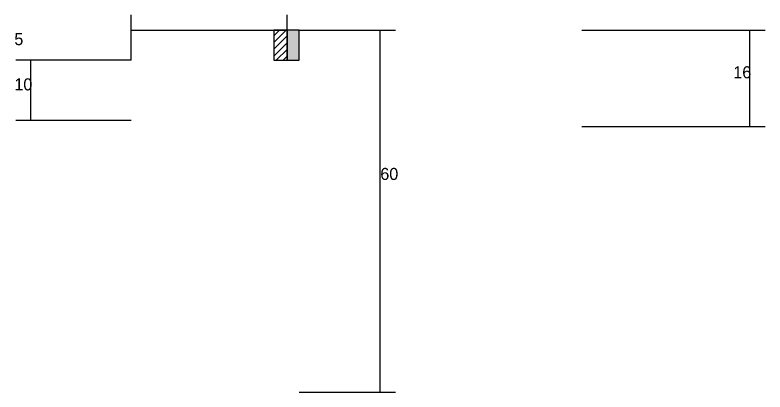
# Model space of a CAD drawing. Header units: metres. Extents: x -7043 to -4391, y 13138 to 14427.
# Drawn here: x -5099.7 to -4851.3, y 13138.2 to 13263.2 of the extents above; entities that cross this region are included whole.
import ezdxf

# ---------------------------------------------------------------- set-up
doc = ezdxf.new("R2010")
doc.units = ezdxf.units.M
for name, color, linetype in [('COTA', 241, 'Continuous'), ('Cota Seção (2x)', 4, 'Continuous'), ('Hachura', 253, 'Continuous'), ('Madeira', 126, 'Continuous'), ('Painéis', 200, 'Continuous')]:
    doc.layers.add(name, color=color, linetype=linetype)

msp = doc.modelspace()

# ---------------------------------------------------------------- hatches: boundary and pattern name
at = {"layer": 'Hachura'}
h = msp.add_hatch(dxfattribs=at)
h.set_pattern_fill('ANSI31', scale=0.5)
h.paths.add_polyline_path([(-5009.6, 13258.2), (-5014, 13258.2), (-5014, 13258.2), (-5014, 13248.2), (-5014, 13248.2), (-5009.6, 13248.2), (-5009.6, 13248.2), (-5009.6, 13258.2)])
h = msp.add_hatch(color=8, dxfattribs=at)
h.dxf.hatch_style = 1
h.paths.add_polyline_path([(-5005.6, 13258.2), (-5009.6, 13258.2), (-5009.6, 13258.2), (-5009.6, 13248.2), (-5009.6, 13248.2), (-5005.6, 13248.2), (-5005.6, 13248.2), (-5005.6, 13258.2)])

# ---------------------------------------------------------------- linework, layer by layer
at = {"layer": 'COTA'}
for p, q in [((-5061.2, 13248.2), (-5061.2, 13263.2)), ((-5009.6, 13258.2), (-5009.6, 13263.2)), ((-5061.2, 13258.2), (-5009.6, 13258.2)), ((-4912, 13258.2), (-4851.3, 13258.2)), ((-4856.3, 13226.2), (-4856.3, 13258.2)), ((-5061.2, 13248.2), (-5099.4, 13248.2)), ((-5094.4, 13228.2), (-5094.4, 13248.2)), ((-5061.2, 13228.2), (-5099.4, 13228.2)), ((-4912, 13226.2), (-4851.3, 13226.2))]:
    msp.add_line(p, q, dxfattribs=at)
at = {"layer": 'Cota Seção (2x)'}
for p, q in [((-5005.6, 13258.2), (-4973.7, 13258.2)), ((-4978.7, 13138.2), (-4978.7, 13258.2)), ((-5005.6, 13138.2), (-4973.7, 13138.2))]:
    msp.add_line(p, q, dxfattribs=at)
at = {"layer": 'Madeira'}
msp.add_lwpolyline([(-5009.6, 13258.2), (-5014, 13258.2), (-5014, 13248.2), (-5009.6, 13248.2)], close=True, dxfattribs=at)
at = {"layer": 'Painéis'}
msp.add_lwpolyline([(-5005.6, 13258.2), (-5009.6, 13258.2), (-5009.6, 13248.2), (-5005.6, 13248.2)], close=True, dxfattribs=at)

# ---------------------------------------------------------------- texts
at = {"layer": 'COTA'}
for s, p in [('5', (-5099.9, 13253.2)), ('16', (-4861.8, 13242.2)), ('10', (-5099.9, 13238.2))]:
    msp.add_text(s, height=4, dxfattribs=at).set_placement(p)
at = {"layer": 'Cota Seção (2x)'}
msp.add_text('60', height=4, dxfattribs=at).set_placement((-4978.7, 13208.5))

doc.saveas('drawing.dxf')
